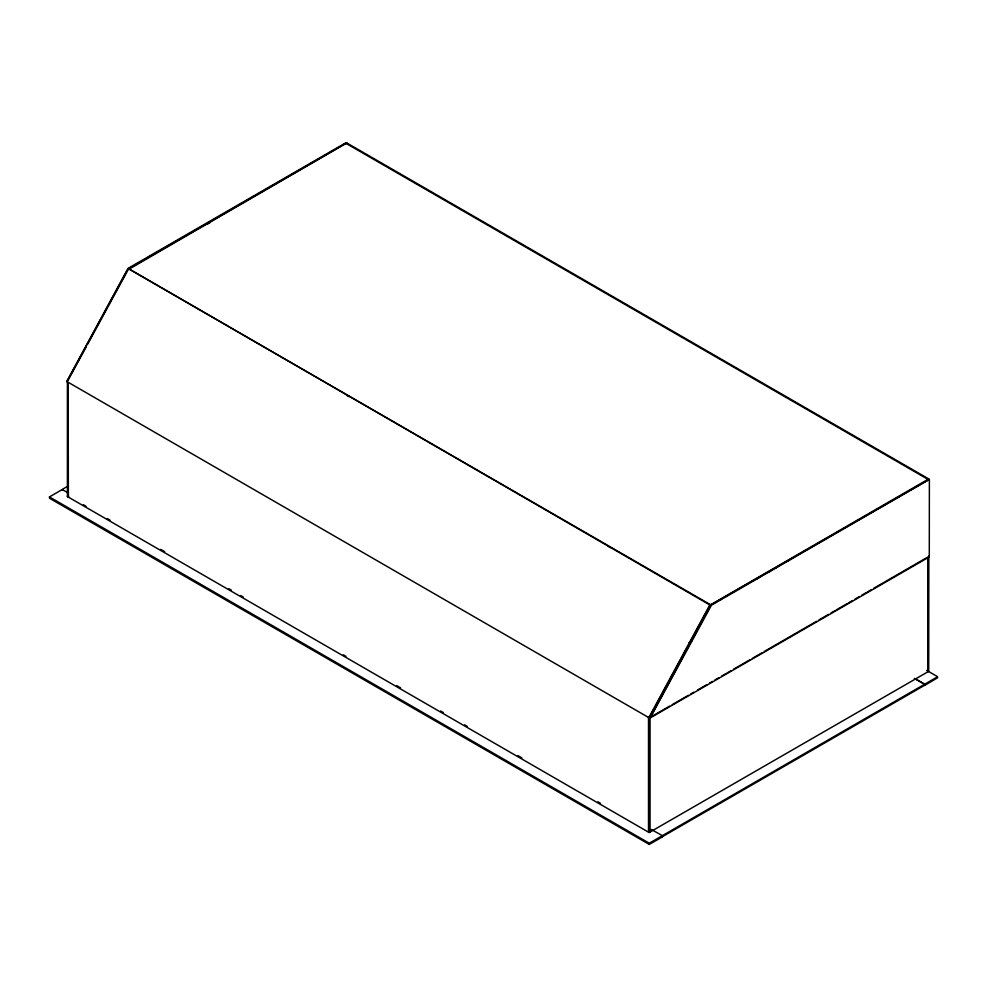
<?xml version="1.0" encoding="UTF-8"?>
<svg xmlns="http://www.w3.org/2000/svg" width="987" height="987" viewBox="0 0 987 987"><rect width="100%" height="100%" fill="white"/><g stroke="black" fill="none" stroke-linecap="round" stroke-linejoin="round"><path stroke-width="1.48" d="M62.28 489.675L67.844 492.624M67.461 496.227L68.374 497.115L68.14 382.376M49.436 496.917L49.584 498.299L649.261 844.416L649.261 843.219L49.436 496.917L62.28 489.503M928.705 555.928L928.57 671.419L649.261 832.497L649.261 718.154M710.615 605.389L128.853 268.809L128.113 268.748L66.943 381.636M914.332 678.414L924.301 684.164L924.72 685.385L924.72 684.188L915.146 678.661M927.965 671.616L928.101 557.815M128.347 268.661L710.48 604.698L649.298 717.586L648.619 717.463M68.041 486.073L62.699 489.157L62.465 490.317M346.141 143.448L928.101 479.435M648.508 717.179L648.508 832.152M649.261 832.362A1.246 1.012 60 0 0 650.063 831.905L650.063 717.426M649.261 844.416L661.956 837.186L661.956 835.631M662.154 836.816L924.535 685.323M924.72 685.385L937.65 677.748L937.416 676.588L926.731 670.432M928.57 479.707L928.57 478.843L346.166 142.597L128.187 268.304M710.751 605.031L649.865 718.117L929.285 556.915L929.384 479.374L710.973 604.784M710.023 604.488L648.854 717.598M127.952 268.563L66.746 381.451L649.261 717.882L649.261 832.127M68.066 380.254L86.288 346.733M87.744 344.056L128.643 268.834M711.356 605.376L650.063 718.08M928.397 671.431L928.397 556.458M128.791 268.661L346.585 142.905M207.726 223.901L210.391 222.359M710.887 604.686L928.57 479.003M756.301 579.172L758.966 577.629M768.318 572.226L770.983 570.683M774.992 568.376L777.67 566.834M787.009 561.43L789.686 559.888M896.517 498.213L899.194 496.671M915.22 487.418L917.885 485.875M711.59 605.13L929.285 479.423M689.16 642.414L691.825 640.871M649.841 716.414L652.518 714.872M649.261 717.882L669.642 706.112M672.184 704.656L688.334 695.317M690.863 693.873L693.676 692.232M697.538 690.024L707.037 684.522M709.554 683.09L712.38 681.437M714.884 680.006L719.054 677.588M721.559 676.144L725.729 673.739M726.901 673.072L731.071 670.654M733.563 669.211L749.762 659.859M752.254 658.428L761.779 652.925M764.259 651.494L816.52 621.317M818.976 619.91L828.537 614.383M830.98 612.976L835.212 610.521M836.322 609.892L847.241 603.588M848.327 602.958L852.571 600.503M855.001 599.109L859.258 596.654M861.676 595.26L865.932 592.792M867.018 592.175L871.274 589.708M873.692 588.314L884.623 582.009M885.697 581.38L927.348 557.334M927.41 670.864L928.656 671.308M649.261 843.219L661.956 835.89M662.388 836.84L662.388 835.656L924.449 684.349M924.72 684.188L937.416 676.86M346.4 395.108L349.065 396.651M607.881 546.07L610.558 547.612M662.388 835.656L651.272 829.462M68.695 496.264L67.474 496.597L649.039 832.46M83.364 504.727L86.029 506.269M107.349 518.582L110.013 520.112M160.671 549.364L164.669 551.671M228.651 588.61L231.316 590.152M240.643 595.531L243.308 597.073M343.279 654.788L345.943 656.33M396.601 685.57L400.599 687.877M440.584 710.973L443.249 712.503M464.581 724.816L467.246 726.358M517.891 755.598L521.889 757.905M597.863 801.777L600.54 803.319M346.758 143.633L346.758 142.992L128.791 269.315M67.387 382.216L67.387 496.375"/></g></svg>
